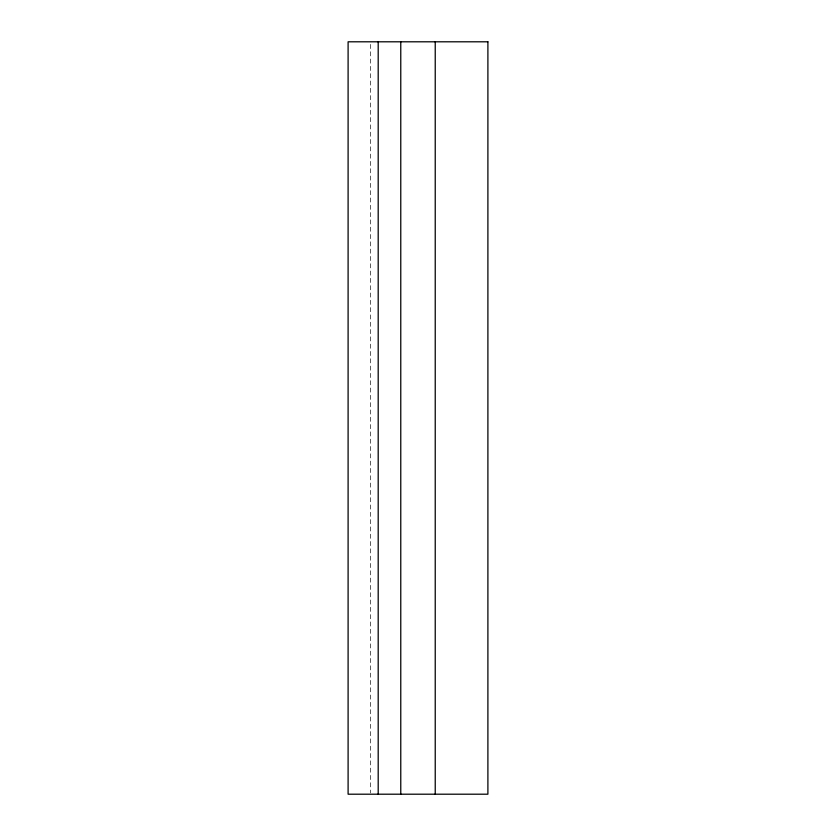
<?xml version="1.0" encoding="UTF-8"?>
<svg xmlns="http://www.w3.org/2000/svg" width="836" height="836" viewBox="0 0 836 836"><rect width="100%" height="100%" fill="white"/><g stroke="black" fill="none" stroke-linecap="round" stroke-linejoin="round"><path stroke-width="0.63" stroke-dasharray="4.18 3.13" d="M370.672 44.412L370.672 792.894"/><path stroke-width="1.25" d="M435.232 41.8L435.232 794.2M400.768 41.8L400.768 794.2M378.196 41.8L378.196 794.2M487.9 41.8L348.1 41.8L348.1 794.2L487.9 794.2L487.9 41.8"/></g></svg>
